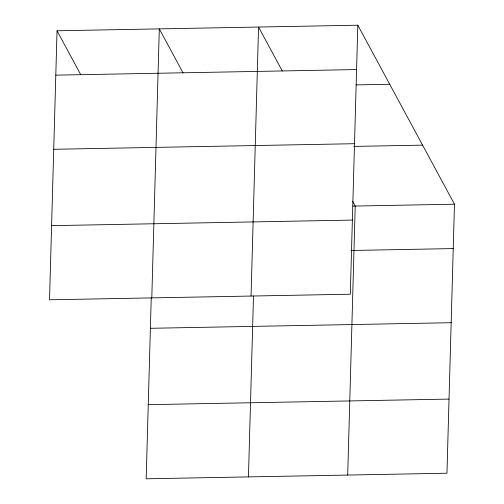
<?xml version="1.0" encoding="UTF-8"?>
<svg xmlns="http://www.w3.org/2000/svg" width="504" height="504" viewBox="0 0 504 504"><rect width="100%" height="100%" fill="white"/><g stroke="black" fill="none" stroke-linecap="round" stroke-linejoin="round"><path stroke-width="0.76" d="M57.04 30.782L49.524 299.792L350.305 294.21L357.821 25.2L57.04 30.782L80.779 74.743M151.238 297.864L146.179 478.8L446.96 473.218L454.476 204.208L357.821 25.2M151.792 297.889L159.302 28.886L183.04 72.847M251.049 296.05L258.558 27.04L282.297 71.001M248.447 476.904L253.499 295.961M347.703 475.064L355.219 206.054L352.624 201.241M55.799 75.153L356.58 69.571M356.108 84.899L389.718 84.275M53.726 149.285L354.507 143.703M353.802 146.412L422.579 145.139M352.876 206.098L454.476 204.208M51.597 225.66L352.378 220.078M350.853 250.482L453.235 248.585M150.387 328.293L451.162 322.711M148.252 404.668L449.033 399.092"/></g></svg>
